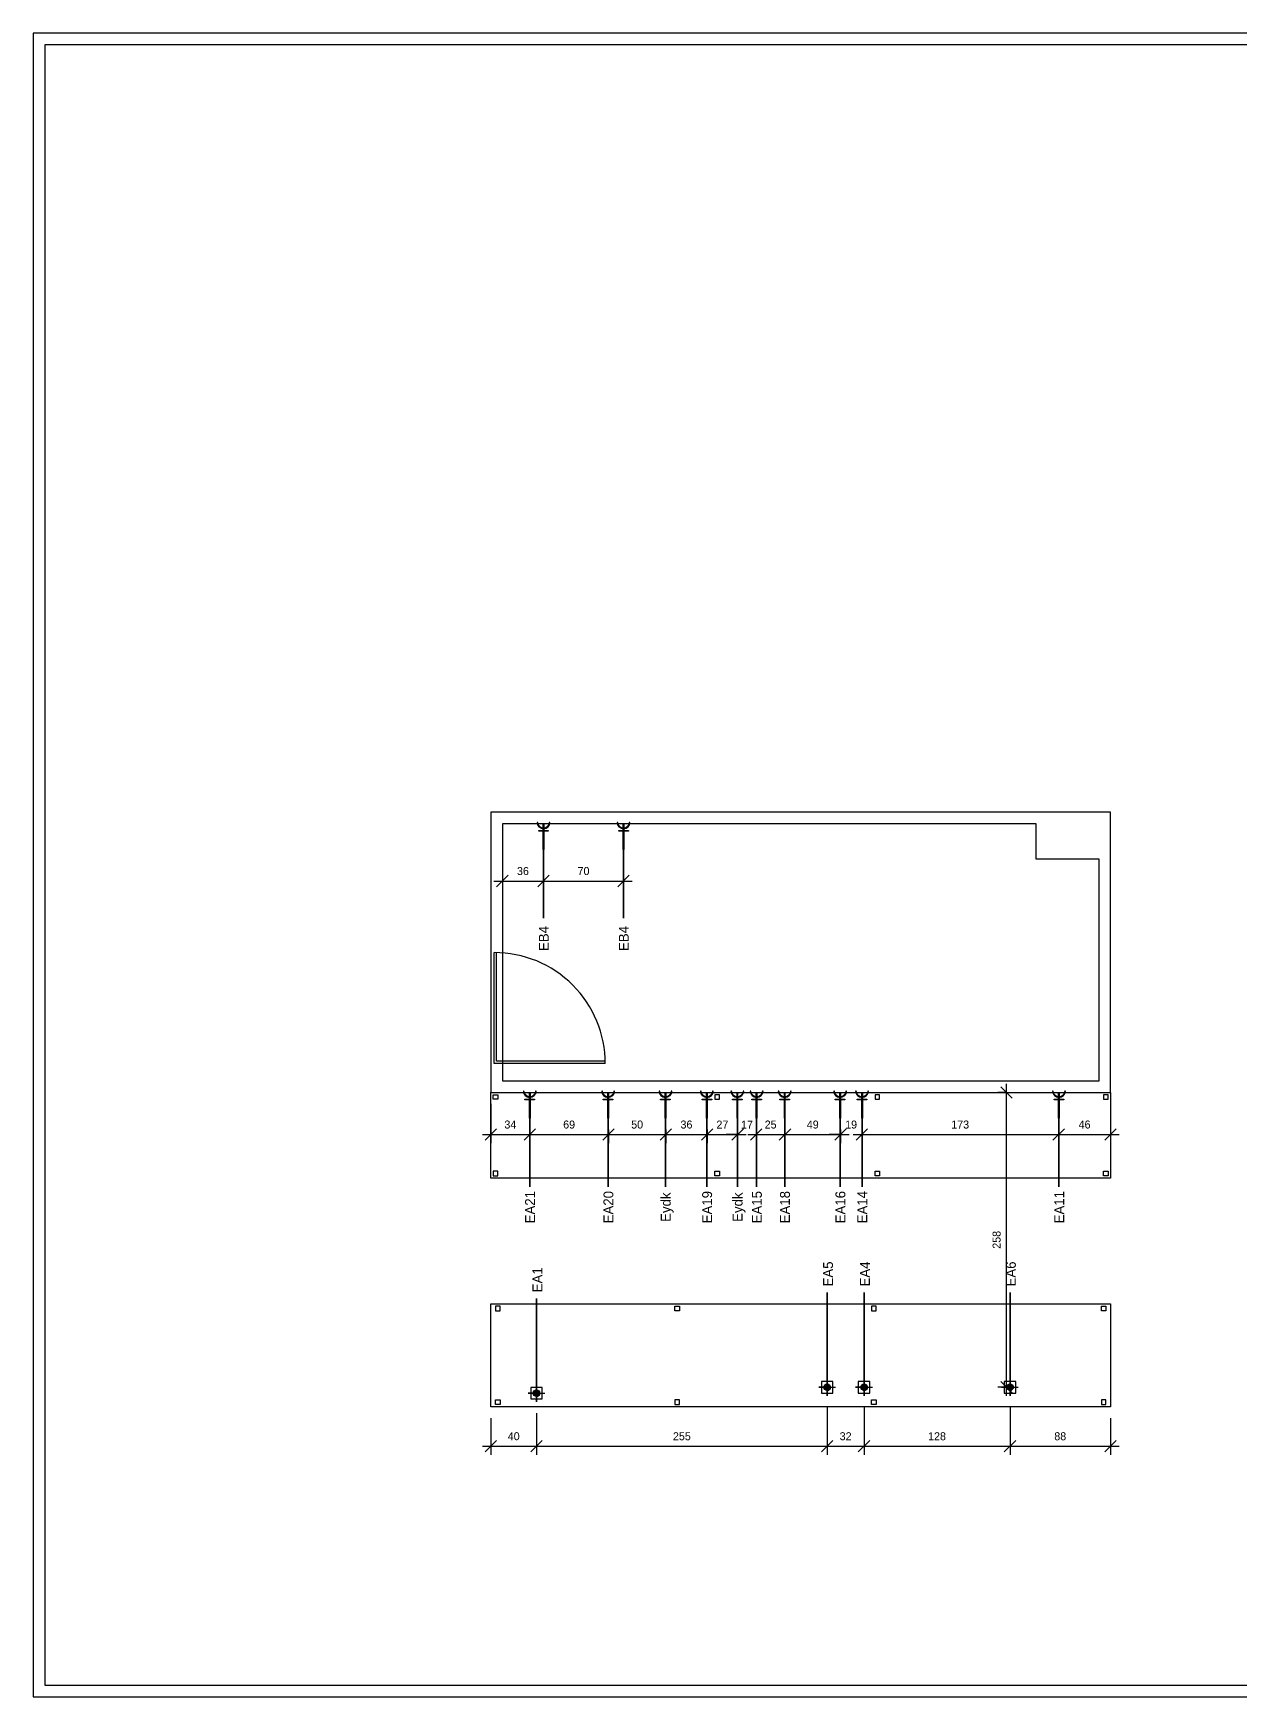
# Model space of a CAD drawing. Header units: centimetres. Extents: x 129504 to 136745, y 33909 to 36322.
# Drawn here: x 132149 to 133206, y 34737 to 36192 of the extents above; entities that cross this region are included whole.
import ezdxf
from ezdxf.enums import TextEntityAlignment as Align

# ---------------------------------------------------------------- set-up
doc = ezdxf.new("R2010")
doc.units = ezdxf.units.CM
doc.header["$LTSCALE"] = 10
doc.header["$MEASUREMENT"] = 0
doc.header["$PDMODE"] = 3
doc.header["$PDSIZE"] = 20
for name, color, linetype in [('-DWG_ANA', 7, 'Continuous'), ('ELEKTRİK', 10, 'Continuous'), ('Sktürk ANTET', 7, 'Continuous')]:
    doc.layers.add(name, color=color, linetype=linetype)
doc.layers.add('ELK', color=1, linetype='Continuous', lineweight=35)
doc.styles.add('TAKSİM', font='GOTHIC.TTF', dxfattribs={"height": 7})
doc.dimstyles.new('AR_DIM_100', dxfattribs={"dimtxt": 7, "dimasz": 10, "dimexe": 7.5, "dimexo": 10, "dimgap": 5, "dimtad": 1, "dimtoh": 1, "dimdec": 0, "dimrnd": 0.5, "dimzin": 12, "dimdsep": 46, "dimtxsty": 'TAKSİM', "dimblk": 'OBLIQUE', "dimcen": 0.09, "dimdle": 7.5, "dimclrd": 256, "dimclre": 256, "dimclrt": 7, "dimadec": 0, "dimazin": 0, "dimtfac": 1, "dimtdec": 0, "dimtix": 1, "dimtofl": 0, "dimtmove": 0, "dimatfit": 3, "dimldrblk": 'DOT', "dimfxl": 100, "dimfxlon": 1, "dimtolj": 1, "dimtzin": 0, "dimlwd": -1, "dimlwe": -1, "dimarcsym": 0})

# ---------------------------------------------------------------- blocks, each defined once
blk = doc.blocks.new('ertye')
at = {"color": 7}
for points in [[(5346.783001151885, 6525.237164862384), (5429.190002137157, 6477.659460661178), (5381.61229793601, 6395.252459675935)], [(5347.753974707013, 6526.918940392691), (5431.842751222594, 6478.3702626364), (5383.294073466287, 6394.281486120792)]]:
    blk.add_lwpolyline(points, dxfattribs=at)
blk.add_arc((5431.842751222594, 6478.3702626364), 97.09735551381138, 150.0000000003027, 240.0000000008983, dxfattribs=at)
blk = doc.blocks.new('A$C50025146')
at = {"layer": 'ELEKTRİK'}
for points in [[(6.940050297998823e-05, 5.345355450490388), (6.940050297998823e-05, 5.908019846885509), (22.50664525620232, 5.908019846885509), (22.50664525620232, 5.345355450490388)], [(16.0258407970905, 9.846670621633166), (16.5885051934838, 9.846670621633166), (16.5885051934838, 1.406704675742731), (16.0258407970905, 1.406704675742731)]]:
    blk.add_hatch(color=256, dxfattribs=at).paths.add_polyline_path(points)
h = blk.add_hatch(color=256, dxfattribs=at)
edge = h.paths.add_edge_path()
edge.add_line((23.70435837441619, 11.25333161261187), (23.70435837441619, 10.69066721622039))
edge.add_ellipse((23.70435837441619, 5.626687648689767), major_axis=(3.580774291992597, -3.580774291992606), ratio=0.9999999999999413, start_angle=134.9999999999983, end_angle=314.9999999999983)
edge.add_line((23.70435837441619, 0.5627080811555061), (23.70435837441619, 4.368476402305532e-05))
edge.add_ellipse((23.70435837441619, 5.626687648689767), major_axis=(3.978638102213783, 3.978638102213774), ratio=0.9999999999999128, start_angle=45.0000000000025, end_angle=225.0000000000025, ccw=False)
for points, elevation in [([(6.940050297998823e-05, 5.908019846885509), (22.50664525620232, 5.908019846885509), (22.50664525620232, 5.345355450490388), (6.940050297998823e-05, 5.345355450490388)], 4.794507297291503e-08), ([(16.0258407970905, 1.406704675742731), (16.0258407970905, 9.846670621633166), (16.5885051934838, 9.846670621633166), (16.5885051934838, 1.406704675742731)], 4.791194770819646e-08)]:
    blk.add_lwpolyline(points, close=True, dxfattribs=dict(at, elevation=elevation))
at = {"layer": 'ELEKTRİK', "elevation": 4.798666618537076e-08}
blk.add_lwpolyline([(23.70435837441437, 4.368476402305532e-05), (23.70435837441619, 0.5627080811555061, -0.9999999999999944), (23.70435837441619, 10.69066721622039), (23.70435837441619, 11.25333161261187, 0.9999999999999944)], format="xyb", close=True, dxfattribs=at)
blk = doc.blocks.new('A$C611F6802')
at = {"layer": '-DWG_ANA'}
h = blk.add_hatch(dxfattribs=at)
h.set_pattern_fill('ANSI31', color=1, style=0)
h.set_pattern_definition([(45, (-55670.14020227872, -22065.11067284289), (-0.08838834764831843, 0.08838834764831845), [])])
h.paths.add_polyline_path([(4.423971784401617, 7.700424825947266, 1), (10.13888412773802, 7.700424825947266, 1)])
at = {"layer": '-DWG_ANA', "color": 1}
for p, q in [((7.28142795606982, 7.700424825947266), (7.28142795606982, 15.25836134111159)), ((7.28142795606982, 15.25836134111159), (7.28142795606982, 0)), ((7.28142795606982, 7.629180670555797), (0, 7.629180670555797)), ((7.28142795606982, 7.629180670555797), (14.67722620816494, 7.629180670555797)), ((14.67722620816494, 7.629180670555797), (7.28142795606982, 7.629180670555797))]:
    blk.add_line(p, q, dxfattribs=at)
blk.add_lwpolyline([(2.28142795606982, 2.700424825947266), (12.28142795606982, 2.700424825947266), (12.28142795606982, 12.70042482594727), (2.28142795606982, 12.70042482594727)], close=True, dxfattribs=at)
blk.add_circle((7.28142795606982, 7.700424825947266), 2.857456171668203, dxfattribs=at)
blk = doc.blocks.new('_Oblique')
at = {"color": 0, "linetype": 'ByBlock', "lineweight": -2}
blk.add_line((-0.5, -0.5), (0.5, 0.5), dxfattribs=at)
blk = doc.blocks.new('*D45')
at = {"transparency": 16777216}
for p, q in [((132559.8357522213, 35490.55574118735), (132559.8357522213, 35442.95683722607)), ((132595.8357522213, 35468.04916533164), (132595.8357522213, 35442.95683722607)), ((132552.3357522213, 35450.45683722607), (132603.3357522213, 35450.45683722607))]:
    blk.add_line(p, q, dxfattribs=at)
at = {"layer": 'Defpoints', "color": 0, "transparency": 16777216}
for p in [(132559.8357522213, 35500.55574118735), (132595.8357522213, 35478.04916533164), (132595.8357522213, 35450.45683722607)]:
    blk.add_point(p, dxfattribs=at)
at = {"transparency": 16777216, "xscale": 10, "yscale": 10, "zscale": 10, "rotation": 180}
blk.add_blockref('_Oblique', (132559.8357522213, 35450.45683722607), dxfattribs=at)
at = {"transparency": 16777216, "xscale": 10, "yscale": 10, "zscale": 10}
blk.add_blockref('_Oblique', (132595.8357522213, 35450.45683722607), dxfattribs=at)
at = {"color": 7, "transparency": 16777216, "insert": (132577.8357522213, 35459.13290792627), "char_height": 7, "attachment_point": 5, "style": 'TAKSİM'}
blk.add_mtext('\\A1;36', dxfattribs=at)
blk = doc.blocks.new('_Dot')
at = {"color": 0, "linetype": 'ByBlock', "lineweight": -2}
blk.add_line((-0.5, 0), (-1, 0), dxfattribs=at)
at = {"color": 0, "linetype": 'ByBlock', "const_width": 0.5}
blk.add_lwpolyline([(-0.25, 0, 1), (0.25, 0, 1)], format="xyb", close=True, dxfattribs=at)
blk = doc.blocks.new('*D46')
at = {"transparency": 16777216}
for p, q in [((132595.8357522213, 35468.04916533164), (132595.8357522213, 35442.95683722607)), ((132665.8357522213, 35468.04916533164), (132665.8357522213, 35442.95683722607)), ((132588.3357522213, 35450.45683722607), (132673.3357522213, 35450.45683722607))]:
    blk.add_line(p, q, dxfattribs=at)
at = {"layer": 'Defpoints', "color": 0, "transparency": 16777216}
for p in [(132595.8357522213, 35478.04916533164), (132665.8357522213, 35478.04916533164), (132665.8357522213, 35450.45683722607)]:
    blk.add_point(p, dxfattribs=at)
at = {"transparency": 16777216, "xscale": 10, "yscale": 10, "zscale": 10, "rotation": 180}
blk.add_blockref('_Oblique', (132595.8357522213, 35450.45683722607), dxfattribs=at)
at = {"transparency": 16777216, "xscale": 10, "yscale": 10, "zscale": 10}
blk.add_blockref('_Oblique', (132665.8357522213, 35450.45683722607), dxfattribs=at)
at = {"color": 7, "transparency": 16777216, "insert": (132630.8357522213, 35459.13290792627), "char_height": 7, "attachment_point": 5, "style": 'TAKSİM'}
blk.add_mtext('\\A1;70', dxfattribs=at)
blk = doc.blocks.new('*D47')
at = {"transparency": 16777216}
for p, q in [((132549.8357522213, 35255.55574118735), (132549.8357522213, 35221.22784623252)), ((132542.3357522213, 35228.72784623252), (132591.3274126592, 35228.72784623252)), ((132583.8274126592, 35233.04916533164), (132583.8274126592, 35221.22784623252))]:
    blk.add_line(p, q, dxfattribs=at)
at = {"layer": 'Defpoints', "color": 0, "transparency": 16777216}
for p in [(132549.8357522213, 35265.55574118735), (132583.8274126592, 35243.04916533164), (132583.8274126592, 35228.72784623252)]:
    blk.add_point(p, dxfattribs=at)
at = {"transparency": 16777216, "xscale": 10, "yscale": 10, "zscale": 10, "rotation": 180}
blk.add_blockref('_Oblique', (132549.8357522213, 35228.72784623252), dxfattribs=at)
at = {"transparency": 16777216, "xscale": 10, "yscale": 10, "zscale": 10}
blk.add_blockref('_Oblique', (132583.8274126592, 35228.72784623252), dxfattribs=at)
at = {"color": 7, "transparency": 16777216, "insert": (132566.8315824403, 35237.40391693272), "char_height": 7, "attachment_point": 5, "style": 'TAKSİM'}
blk.add_mtext('\\A1;34', dxfattribs=at)
blk = doc.blocks.new('*D48')
at = {"transparency": 16777216}
for p, q in [((132576.3274126592, 35228.72784623252), (132660.1650478361, 35228.72784623252)), ((132583.8274126592, 35233.04916533164), (132583.8274126592, 35221.22784623252)), ((132652.6650478361, 35233.04916533164), (132652.6650478361, 35221.22784623252))]:
    blk.add_line(p, q, dxfattribs=at)
at = {"layer": 'Defpoints', "color": 0, "transparency": 16777216}
for p in [(132583.8274126592, 35243.04916533164), (132652.6650478361, 35243.04916533164), (132652.6650478361, 35228.72784623252)]:
    blk.add_point(p, dxfattribs=at)
at = {"transparency": 16777216, "xscale": 10, "yscale": 10, "zscale": 10, "rotation": 180}
blk.add_blockref('_Oblique', (132583.8274126592, 35228.72784623252), dxfattribs=at)
at = {"transparency": 16777216, "xscale": 10, "yscale": 10, "zscale": 10}
blk.add_blockref('_Oblique', (132652.6650478361, 35228.72784623252), dxfattribs=at)
at = {"color": 7, "transparency": 16777216, "insert": (132618.2462302477, 35237.40391693272), "char_height": 7, "attachment_point": 5, "style": 'TAKSİM'}
blk.add_mtext('\\A1;69', dxfattribs=at)
blk = doc.blocks.new('*D49')
at = {"transparency": 16777216}
for p, q in [((132645.1650478361, 35228.72784623252), (132710.3041445649, 35228.72784623252)), ((132652.6650478361, 35233.04916533164), (132652.6650478361, 35221.22784623252)), ((132702.8041445649, 35233.04916533165), (132702.8041445649, 35221.22784623252))]:
    blk.add_line(p, q, dxfattribs=at)
at = {"layer": 'Defpoints', "color": 0, "transparency": 16777216}
for p in [(132652.6650478361, 35243.04916533164), (132702.8041445649, 35243.04916533165), (132702.8041445649, 35228.72784623252)]:
    blk.add_point(p, dxfattribs=at)
at = {"transparency": 16777216, "xscale": 10, "yscale": 10, "zscale": 10, "rotation": 180}
blk.add_blockref('_Oblique', (132652.6650478361, 35228.72784623252), dxfattribs=at)
at = {"transparency": 16777216, "xscale": 10, "yscale": 10, "zscale": 10}
blk.add_blockref('_Oblique', (132702.8041445649, 35228.72784623252), dxfattribs=at)
at = {"color": 7, "transparency": 16777216, "insert": (132677.7345962005, 35237.40391693272), "char_height": 7, "attachment_point": 5, "style": 'TAKSİM'}
blk.add_mtext('\\A1;50', dxfattribs=at)
blk = doc.blocks.new('*D50')
at = {"transparency": 16777216}
for p, q in [((132695.3041445649, 35228.72784623252), (132746.5039143451, 35228.72784623252)), ((132702.8041445649, 35233.04916533165), (132702.8041445649, 35221.22784623252)), ((132739.0039143451, 35233.04916533165), (132739.0039143451, 35221.22784623252))]:
    blk.add_line(p, q, dxfattribs=at)
at = {"layer": 'Defpoints', "color": 0, "transparency": 16777216}
for p in [(132702.8041445649, 35243.04916533165), (132739.0039143451, 35243.04916533165), (132739.0039143451, 35228.72784623252)]:
    blk.add_point(p, dxfattribs=at)
at = {"transparency": 16777216, "xscale": 10, "yscale": 10, "zscale": 10, "rotation": 180}
blk.add_blockref('_Oblique', (132702.8041445649, 35228.72784623252), dxfattribs=at)
at = {"transparency": 16777216, "xscale": 10, "yscale": 10, "zscale": 10}
blk.add_blockref('_Oblique', (132739.0039143451, 35228.72784623252), dxfattribs=at)
at = {"color": 7, "transparency": 16777216, "insert": (132720.904029455, 35237.40391693272), "char_height": 7, "attachment_point": 5, "style": 'TAKSİM'}
blk.add_mtext('\\A1;36', dxfattribs=at)
blk = doc.blocks.new('*D51')
at = {"transparency": 16777216}
for p, q in [((132731.5039143451, 35228.72784623252), (132773.1777117988, 35228.72784623252)), ((132739.0039143451, 35233.04916533165), (132739.0039143451, 35221.22784623252)), ((132765.6777117988, 35233.04916533165), (132765.6777117988, 35221.22784623252))]:
    blk.add_line(p, q, dxfattribs=at)
at = {"layer": 'Defpoints', "color": 0, "transparency": 16777216}
for p in [(132739.0039143451, 35243.04916533165), (132765.6777117988, 35243.04916533165), (132765.6777117988, 35228.72784623252)]:
    blk.add_point(p, dxfattribs=at)
at = {"transparency": 16777216, "xscale": 10, "yscale": 10, "zscale": 10, "rotation": 180}
blk.add_blockref('_Oblique', (132739.0039143451, 35228.72784623252), dxfattribs=at)
at = {"transparency": 16777216, "xscale": 10, "yscale": 10, "zscale": 10}
blk.add_blockref('_Oblique', (132765.6777117988, 35228.72784623252), dxfattribs=at)
at = {"color": 7, "transparency": 16777216, "insert": (132752.3408130719, 35237.40391693272), "char_height": 7, "attachment_point": 5, "style": 'TAKSİM'}
blk.add_mtext('\\A1;27', dxfattribs=at)
blk = doc.blocks.new('*D52')
at = {"transparency": 16777216}
for p, q in [((132765.6777117988, 35228.72784623252), (132755.6777117988, 35228.72784623252)), ((132765.6777117988, 35233.04916533165), (132765.6777117988, 35221.22784623252)), ((132781.961634498, 35233.04916533165), (132781.961634498, 35221.22784623252)), ((132781.961634498, 35228.72784623252), (132791.961634498, 35228.72784623252))]:
    blk.add_line(p, q, dxfattribs=at)
at = {"layer": 'Defpoints', "color": 0, "transparency": 16777216}
for p in [(132765.6777117988, 35243.04916533165), (132781.961634498, 35243.04916533165), (132781.961634498, 35228.72784623252)]:
    blk.add_point(p, dxfattribs=at)
at = {"transparency": 16777216, "xscale": 10, "yscale": 10, "zscale": 10}
blk.add_blockref('_Oblique', (132765.6777117988, 35228.72784623252), dxfattribs=at)
at = {"transparency": 16777216, "xscale": 10, "yscale": 10, "zscale": 10, "rotation": 180}
blk.add_blockref('_Oblique', (132781.961634498, 35228.72784623252), dxfattribs=at)
at = {"color": 7, "transparency": 16777216, "insert": (132773.8196731484, 35237.31588158262), "char_height": 7, "attachment_point": 5, "style": 'TAKSİM'}
blk.add_mtext('\\A1;17', dxfattribs=at)
blk = doc.blocks.new('*D53')
at = {"transparency": 16777216}
for p, q in [((132774.461634498, 35228.72784623252), (132814.5922610008, 35228.72784623252)), ((132781.961634498, 35233.04916533165), (132781.961634498, 35221.22784623252)), ((132807.0922610008, 35233.04916533165), (132807.0922610008, 35221.22784623252))]:
    blk.add_line(p, q, dxfattribs=at)
at = {"layer": 'Defpoints', "color": 0, "transparency": 16777216}
for p in [(132781.961634498, 35243.04916533165), (132807.0922610008, 35243.04916533165), (132807.0922610008, 35228.72784623252)]:
    blk.add_point(p, dxfattribs=at)
at = {"transparency": 16777216, "xscale": 10, "yscale": 10, "zscale": 10, "rotation": 180}
blk.add_blockref('_Oblique', (132781.961634498, 35228.72784623252), dxfattribs=at)
at = {"transparency": 16777216, "xscale": 10, "yscale": 10, "zscale": 10}
blk.add_blockref('_Oblique', (132807.0922610008, 35228.72784623252), dxfattribs=at)
at = {"color": 7, "transparency": 16777216, "insert": (132794.5269477494, 35237.40391693272), "char_height": 7, "attachment_point": 5, "style": 'TAKSİM'}
blk.add_mtext('\\A1;25', dxfattribs=at)
blk = doc.blocks.new('*D54')
at = {"transparency": 16777216}
for p, q in [((132799.5922610008, 35228.72784623252), (132863.12515562, 35228.72784623252)), ((132807.0922610008, 35233.04916533165), (132807.0922610008, 35221.22784623252)), ((132855.62515562, 35233.04916533164), (132855.62515562, 35221.22784623252))]:
    blk.add_line(p, q, dxfattribs=at)
at = {"layer": 'Defpoints', "color": 0, "transparency": 16777216}
for p in [(132807.0922610008, 35243.04916533165), (132855.62515562, 35243.04916533164), (132855.62515562, 35228.72784623252)]:
    blk.add_point(p, dxfattribs=at)
at = {"transparency": 16777216, "xscale": 10, "yscale": 10, "zscale": 10, "rotation": 180}
blk.add_blockref('_Oblique', (132807.0922610008, 35228.72784623252), dxfattribs=at)
at = {"transparency": 16777216, "xscale": 10, "yscale": 10, "zscale": 10}
blk.add_blockref('_Oblique', (132855.62515562, 35228.72784623252), dxfattribs=at)
at = {"color": 7, "transparency": 16777216, "insert": (132831.3587083104, 35237.40391693272), "char_height": 7, "attachment_point": 5, "style": 'TAKSİM'}
blk.add_mtext('\\A1;49', dxfattribs=at)
blk = doc.blocks.new('*D55')
at = {"transparency": 16777216}
for p, q in [((132855.62515562, 35228.72784623252), (132845.62515562, 35228.72784623252)), ((132855.62515562, 35233.04916533164), (132855.62515562, 35221.22784623252)), ((132874.2057210792, 35233.04916533165), (132874.2057210792, 35221.22784623252)), ((132874.2057210792, 35228.72784623252), (132884.2057210792, 35228.72784623252))]:
    blk.add_line(p, q, dxfattribs=at)
at = {"layer": 'Defpoints', "color": 0, "transparency": 16777216}
for p in [(132855.62515562, 35243.04916533164), (132874.2057210792, 35243.04916533165), (132874.2057210792, 35228.72784623252)]:
    blk.add_point(p, dxfattribs=at)
at = {"transparency": 16777216, "xscale": 10, "yscale": 10, "zscale": 10}
blk.add_blockref('_Oblique', (132855.62515562, 35228.72784623252), dxfattribs=at)
at = {"transparency": 16777216, "xscale": 10, "yscale": 10, "zscale": 10, "rotation": 180}
blk.add_blockref('_Oblique', (132874.2057210792, 35228.72784623252), dxfattribs=at)
at = {"color": 7, "transparency": 16777216, "insert": (132864.9154383496, 35237.40391693272), "char_height": 7, "attachment_point": 5, "style": 'TAKSİM'}
blk.add_mtext('\\A1;19', dxfattribs=at)
blk = doc.blocks.new('*D56')
at = {"transparency": 16777216}
for p, q in [((132866.7057210792, 35228.72784623252), (133053.9913285064, 35228.72784623252)), ((132874.2057210792, 35233.04916533165), (132874.2057210792, 35221.22784623252)), ((133046.4913285064, 35233.04916533165), (133046.4913285064, 35221.22784623252))]:
    blk.add_line(p, q, dxfattribs=at)
at = {"layer": 'Defpoints', "color": 0, "transparency": 16777216}
for p in [(132874.2057210792, 35243.04916533165), (133046.4913285064, 35243.04916533165), (133046.4913285064, 35228.72784623252)]:
    blk.add_point(p, dxfattribs=at)
at = {"transparency": 16777216, "xscale": 10, "yscale": 10, "zscale": 10, "rotation": 180}
blk.add_blockref('_Oblique', (132874.2057210792, 35228.72784623252), dxfattribs=at)
at = {"transparency": 16777216, "xscale": 10, "yscale": 10, "zscale": 10}
blk.add_blockref('_Oblique', (133046.4913285064, 35228.72784623252), dxfattribs=at)
at = {"color": 7, "transparency": 16777216, "insert": (132960.3485247928, 35237.40391693272), "char_height": 7, "attachment_point": 5, "style": 'TAKSİM'}
blk.add_mtext('\\A1;173', dxfattribs=at)
blk = doc.blocks.new('*D57')
at = {"transparency": 16777216}
for p, q in [((133091.8357522213, 35255.55574118735), (133091.8357522213, 35221.22784623252)), ((133038.9913285064, 35228.72784623252), (133099.3357522213, 35228.72784623252)), ((133046.4913285064, 35233.04916533165), (133046.4913285064, 35221.22784623252))]:
    blk.add_line(p, q, dxfattribs=at)
at = {"layer": 'Defpoints', "color": 0, "transparency": 16777216}
for p in [(133091.8357522213, 35265.55574118735), (133046.4913285064, 35243.04916533165), (133091.8357522213, 35228.72784623252)]:
    blk.add_point(p, dxfattribs=at)
at = {"transparency": 16777216, "xscale": 10, "yscale": 10, "zscale": 10, "rotation": 180}
blk.add_blockref('_Oblique', (133046.4913285064, 35228.72784623252), dxfattribs=at)
at = {"transparency": 16777216, "xscale": 10, "yscale": 10, "zscale": 10}
blk.add_blockref('_Oblique', (133091.8357522213, 35228.72784623252), dxfattribs=at)
at = {"color": 7, "transparency": 16777216, "insert": (133069.1635403638, 35237.40391693272), "char_height": 7, "attachment_point": 5, "style": 'TAKSİM'}
blk.add_mtext('\\A1;46', dxfattribs=at)
blk = doc.blocks.new('*D58')
at = {"transparency": 16777216}
for p, q in [((132549.8357522213, 34980.55574118735), (132549.8357522213, 34948.58483294751)), ((132589.7433362157, 34984.9806868191), (132589.7433362157, 34948.58483294751)), ((132542.3357522213, 34956.08483294751), (132597.2433362157, 34956.08483294751))]:
    blk.add_line(p, q, dxfattribs=at)
at = {"layer": 'Defpoints', "color": 0, "transparency": 16777216}
for p in [(132589.7433362157, 34994.9806868191), (132549.8357522213, 34990.55574118735), (132589.7433362157, 34956.08483294751)]:
    blk.add_point(p, dxfattribs=at)
at = {"transparency": 16777216, "xscale": 10, "yscale": 10, "zscale": 10, "rotation": 180}
blk.add_blockref('_Oblique', (132549.8357522213, 34956.08483294751), dxfattribs=at)
at = {"transparency": 16777216, "xscale": 10, "yscale": 10, "zscale": 10}
blk.add_blockref('_Oblique', (132589.7433362157, 34956.08483294751), dxfattribs=at)
at = {"color": 7, "transparency": 16777216, "insert": (132569.7895442185, 34964.76090364772), "char_height": 7, "attachment_point": 5, "style": 'TAKSİM'}
blk.add_mtext('\\A1;40', dxfattribs=at)
blk = doc.blocks.new('*D59')
at = {"transparency": 16777216}
for p, q in [((132589.7433362157, 34984.9806868191), (132589.7433362157, 34948.58483294751)), ((132844.0062802043, 34990.0519309745), (132844.0062802043, 34948.58483294751)), ((132582.2433362157, 34956.08483294751), (132851.5062802043, 34956.08483294751))]:
    blk.add_line(p, q, dxfattribs=at)
at = {"layer": 'Defpoints', "color": 0, "transparency": 16777216}
for p in [(132589.7433362157, 34994.9806868191), (132844.0062802043, 35000.0519309745), (132844.0062802043, 34956.08483294751)]:
    blk.add_point(p, dxfattribs=at)
at = {"transparency": 16777216, "xscale": 10, "yscale": 10, "zscale": 10, "rotation": 180}
blk.add_blockref('_Oblique', (132589.7433362157, 34956.08483294751), dxfattribs=at)
at = {"transparency": 16777216, "xscale": 10, "yscale": 10, "zscale": 10}
blk.add_blockref('_Oblique', (132844.0062802043, 34956.08483294751), dxfattribs=at)
at = {"color": 7, "transparency": 16777216, "insert": (132716.87480821, 34964.76090364772), "char_height": 7, "attachment_point": 5, "style": 'TAKSİM'}
blk.add_mtext('\\A1;255', dxfattribs=at)
blk = doc.blocks.new('*D60')
at = {"transparency": 16777216}
for p, q in [((132844.0062802043, 34990.0519309745), (132844.0062802043, 34948.58483294751)), ((132876.240655498, 34990.0519309745), (132876.240655498, 34948.58483294751)), ((132836.5062802043, 34956.08483294751), (132883.740655498, 34956.08483294751))]:
    blk.add_line(p, q, dxfattribs=at)
at = {"layer": 'Defpoints', "color": 0, "transparency": 16777216}
for p in [(132844.0062802043, 35000.0519309745), (132876.240655498, 35000.0519309745), (132876.240655498, 34956.08483294751)]:
    blk.add_point(p, dxfattribs=at)
at = {"transparency": 16777216, "xscale": 10, "yscale": 10, "zscale": 10, "rotation": 180}
blk.add_blockref('_Oblique', (132844.0062802043, 34956.08483294751), dxfattribs=at)
at = {"transparency": 16777216, "xscale": 10, "yscale": 10, "zscale": 10}
blk.add_blockref('_Oblique', (132876.240655498, 34956.08483294751), dxfattribs=at)
at = {"color": 7, "transparency": 16777216, "insert": (132860.1234678511, 34964.76090364772), "char_height": 7, "attachment_point": 5, "style": 'TAKSİM'}
blk.add_mtext('\\A1;32', dxfattribs=at)
blk = doc.blocks.new('*D61')
at = {"transparency": 16777216}
for p, q in [((132876.240655498, 34990.0519309745), (132876.240655498, 34948.58483294751)), ((133003.9212636056, 34990.0519309745), (133003.9212636056, 34948.58483294751)), ((132868.740655498, 34956.08483294751), (133011.4212636056, 34956.08483294751))]:
    blk.add_line(p, q, dxfattribs=at)
at = {"layer": 'Defpoints', "color": 0, "transparency": 16777216}
for p in [(132876.240655498, 35000.0519309745), (133003.9212636056, 35000.0519309745), (133003.9212636056, 34956.08483294751)]:
    blk.add_point(p, dxfattribs=at)
at = {"transparency": 16777216, "xscale": 10, "yscale": 10, "zscale": 10, "rotation": 180}
blk.add_blockref('_Oblique', (132876.240655498, 34956.08483294751), dxfattribs=at)
at = {"transparency": 16777216, "xscale": 10, "yscale": 10, "zscale": 10}
blk.add_blockref('_Oblique', (133003.9212636056, 34956.08483294751), dxfattribs=at)
at = {"color": 7, "transparency": 16777216, "insert": (132940.0809595518, 34964.76090364772), "char_height": 7, "attachment_point": 5, "style": 'TAKSİM'}
blk.add_mtext('\\A1;128', dxfattribs=at)
blk = doc.blocks.new('*D62')
at = {"transparency": 16777216}
for p, q in [((133003.9212636056, 34990.0519309745), (133003.9212636056, 34948.58483294751)), ((133091.8357522213, 34980.55574118735), (133091.8357522213, 34948.58483294751)), ((132996.4212636056, 34956.08483294751), (133099.3357522213, 34956.08483294751))]:
    blk.add_line(p, q, dxfattribs=at)
at = {"layer": 'Defpoints', "color": 0, "transparency": 16777216}
for p in [(133003.9212636056, 35000.0519309745), (133091.8357522213, 34990.55574118735), (133091.8357522213, 34956.08483294751)]:
    blk.add_point(p, dxfattribs=at)
at = {"transparency": 16777216, "xscale": 10, "yscale": 10, "zscale": 10, "rotation": 180}
blk.add_blockref('_Oblique', (133003.9212636056, 34956.08483294751), dxfattribs=at)
at = {"transparency": 16777216, "xscale": 10, "yscale": 10, "zscale": 10}
blk.add_blockref('_Oblique', (133091.8357522213, 34956.08483294751), dxfattribs=at)
at = {"color": 7, "transparency": 16777216, "insert": (133047.8785079135, 34964.76090364772), "char_height": 7, "attachment_point": 5, "style": 'TAKSİM'}
blk.add_mtext('\\A1;88', dxfattribs=at)
blk = doc.blocks.new('*D63')
at = {"transparency": 16777216}
for p, q in [((133000.905292475, 35000.18111164507), (133000.905292475, 35273.05574118736)), ((133001.2026915617, 35265.55574118736), (132993.405292475, 35265.55574118736)), ((133001.2026915617, 35007.68111164507), (132993.405292475, 35007.68111164507))]:
    blk.add_line(p, q, dxfattribs=at)
at = {"layer": 'Defpoints', "color": 0, "transparency": 16777216}
for p in [(133000.905292475, 35265.55574118736), (133011.2026915617, 35265.55574118736), (133011.2026915617, 35007.68111164507)]:
    blk.add_point(p, dxfattribs=at)
at = {"transparency": 16777216, "xscale": 10, "yscale": 10, "zscale": 10}
for p, rotation in [((133000.905292475, 35265.55574118736), 90), ((133000.905292475, 35007.68111164507), 270)]:
    blk.add_blockref('_Oblique', p, dxfattribs=dict(at, rotation=rotation))
at = {"color": 7, "transparency": 16777216, "insert": (132992.2292217748, 35136.61842641617), "char_height": 7, "attachment_point": 5, "rotation": 90, "style": 'TAKSİM'}
blk.add_mtext('\\A1;258', dxfattribs=at)

msp = doc.modelspace()

# ---------------------------------------------------------------- linework, layer by layer
for points in [[(132549.8357522213, 35265.55574118735), (133091.8357522213, 35265.55574118735), (133091.8357522213, 35510.55574118735), (132549.8357522213, 35510.55574118735)], [(132551.8357522213, 35263.55574118735), (132555.8357522213, 35263.55574118735), (132555.8357522213, 35259.55574118735), (132551.8357522213, 35259.55574118735)], [(132749.8357522213, 35263.55574118735), (132745.8357522213, 35263.55574118735), (132745.8357522213, 35259.55574118735), (132749.8357522213, 35259.55574118735)], [(132889.8357522213, 35263.55574118735), (132885.8357522213, 35263.55574118735), (132885.8357522213, 35259.55574118735), (132889.8357522213, 35259.55574118735)], [(133089.8357522213, 35263.55574118735), (133085.8357522213, 35263.55574118735), (133085.8357522213, 35259.55574118735), (133089.8357522213, 35259.55574118735)], [(132551.8357522213, 35192.55574118735), (132555.8357522213, 35192.55574118735), (132555.8357522213, 35196.55574118735), (132551.8357522213, 35196.55574118735)], [(132749.8357522213, 35192.55574118735), (132745.8357522213, 35192.55574118735), (132745.8357522213, 35196.55574118735), (132749.8357522213, 35196.55574118735)], [(132889.8357522213, 35192.55574118735), (132885.8357522213, 35192.55574118735), (132885.8357522213, 35196.55574118735), (132889.8357522213, 35196.55574118735)], [(133089.8357522213, 35192.55574118735), (133085.8357522213, 35192.55574118735), (133085.8357522213, 35196.55574118735), (133089.8357522213, 35196.55574118735)], [(132557.8357522213, 35078.55574118735), (132553.8357522213, 35078.55574118735), (132553.8357522213, 35074.55574118735), (132557.8357522213, 35074.55574118735)], [(132710.8357522213, 35078.55574118735), (132714.8357522213, 35078.55574118735), (132714.8357522213, 35074.55574118735), (132710.8357522213, 35074.55574118735)], [(132886.8357522213, 35078.55574118735), (132882.8357522213, 35078.55574118735), (132882.8357522213, 35074.55574118735), (132886.8357522213, 35074.55574118735)], [(133083.8357522213, 35078.55574118735), (133087.8357522213, 35078.55574118735), (133087.8357522213, 35074.55574118735), (133083.8357522213, 35074.55574118735)], [(132557.8357522213, 34992.55574118735), (132553.8357522213, 34992.55574118735), (132553.8357522213, 34996.55574118735), (132557.8357522213, 34996.55574118735)], [(132710.8357522213, 34992.55574118735), (132714.8357522213, 34992.55574118735), (132714.8357522213, 34996.55574118735), (132710.8357522213, 34996.55574118735)], [(132886.8357522213, 34992.55574118735), (132882.8357522213, 34992.55574118735), (132882.8357522213, 34996.55574118735), (132886.8357522213, 34996.55574118735)], [(133083.8357522213, 34992.55574118735), (133087.8357522213, 34992.55574118735), (133087.8357522213, 34996.55574118735), (133083.8357522213, 34996.55574118735)]]:
    msp.add_lwpolyline(points, close=True)
msp.add_lwpolyline([(133026.8357522213, 35469.55574118735), (133026.8357522213, 35500.55574118735), (132559.8357522213, 35500.55574118735), (132559.8357522213, 35275.55574118735), (133081.8357522213, 35275.55574118735), (133081.8357522213, 35469.55574118735), (133026.8357522213, 35469.55574118735)])
at = {"color": 1}
for points in [[(132549.8357522213, 35265.55574118735), (133091.8357522213, 35265.55574118735), (133091.8357522213, 35190.55574118735), (132549.8357522213, 35190.55574118735)], [(132549.8357522213, 35080.55574118735), (133091.8357522213, 35080.55574118735), (133091.8357522213, 34990.55574118735), (132549.8357522213, 34990.55574118735)]]:
    msp.add_lwpolyline(points, close=True, dxfattribs=at)
at = {"layer": 'ELK', "color": 1}
for p, q in [((132595.8357522212, 35418.00297899079), (132595.8357522213, 35478.04916533164)), ((132665.8357522212, 35418.00297899079), (132665.8357522213, 35478.04916533164)), ((132583.8274126592, 35183.00297899079), (132583.8274126592, 35243.04916533164)), ((132652.3837156378, 35183.00297899079), (132652.3837156379, 35243.04916533164)), ((132702.5228123666, 35183.00297899079), (132702.5228123667, 35243.04916533164)), ((132738.7225821468, 35183.00297899079), (132738.7225821468, 35243.04916533164)), ((132765.3963796006, 35183.00297899079), (132765.3963796006, 35243.04916533164)), ((132782.2429666962, 35183.00297899079), (132782.2429666962, 35243.04916533164)), ((132806.8109288026, 35183.00297899079), (132806.8109288026, 35243.04916533164)), ((132855.3438234218, 35183.00297899079), (132855.3438234218, 35243.04916533164)), ((132874.4870532774, 35183.00297899079), (132874.4870532774, 35243.04916533164)), ((133046.7726607046, 35183.00297899079), (133046.7726607046, 35243.04916533164)), ((132589.7433362157, 35085.34300930924), (132589.7433362157, 35002.53862333427)), ((132844.0062802043, 35090.41425346464), (132844.0062802043, 35007.60986748966)), ((132876.240655498, 35090.41425346464), (132876.240655498, 35007.60986748966)), ((133003.9212636056, 35090.41425346464), (133003.9212636056, 35007.60986748966))]:
    msp.add_line(p, q, dxfattribs=at)
at = {"layer": 'Sktürk ANTET'}
for points in [[(132149.480729897, 34736.96140922013), (134159.4807298969, 34736.96140922013), (134159.4807298969, 36191.96140922014), (132149.480729897, 36191.96140922014)], [(132159.480729897, 34746.96140922013), (134149.4807298969, 34746.96140922013), (134149.4807298969, 36181.96140922014), (132159.480729897, 36181.96140922014)]]:
    msp.add_lwpolyline(points, close=True, dxfattribs=at)

# ---------------------------------------------------------------- block references
at = {"layer": '-DWG_ANA', "color": 0, "rotation": 180}
for p in [(132597.0247641718, 35010.23904816021), (132851.2877081604, 35015.31029231561), (132883.5220834541, 35015.31029231561), (133011.2026915617, 35015.31029231561)]:
    msp.add_blockref('A$C611F6802', p, dxfattribs=at)
at = {"rotation": 210.0001289726323}
msp.add_blockref('ertye', (134017.6466131082, 43617.15182479708), dxfattribs=at)
at = {"layer": 'ELEKTRİK', "rotation": 89.99999999999999}
for p in [(132601.46243987, 35478.04909593114, -4.794507297291503e-08), (132671.46243987, 35478.04909593114, -4.794507297291503e-08), (132589.454100308, 35243.04909593114, -4.794507297291503e-08), (132658.0104032866, 35243.04909593114, -4.794507297291503e-08), (132708.1495000154, 35243.04909593114, -4.794507297291503e-08), (132744.3492697956, 35243.04909593114, -4.794507297291503e-08), (132771.0230672493, 35243.04909593114, -4.794507297291503e-08), (132787.8696543449, 35243.04909593114, -4.794507297291503e-08), (132812.4376164513, 35243.04909593114, -4.794507297291503e-08), (132860.9705110705, 35243.04909593114, -4.794507297291503e-08), (132880.1137409261, 35243.04909593114, -4.794507297291503e-08), (133052.3993483533, 35243.04909593114, -4.794507297291503e-08)]:
    msp.add_blockref('A$C50025146', p, dxfattribs=at)

# ---------------------------------------------------------------- texts
at = {"layer": 'ELK', "color": 1, "style": 'TAKSİM'}
for s, p in [('EB4', (132600.3885626541, 35400.18213399428)), ('EB4', (132670.3885626541, 35400.18213399428)), ('EA21', (132588.3802230921, 35165.18213399428)), ('EA20', (132656.9365260708, 35165.18213399428)), ('Eydk', (132707.0756227995, 35165.18213399428)), ('EA19', (132743.2753925797, 35165.18213399428)), ('Eydk', (132769.9491900335, 35165.18213399428)), ('EA15', (132786.7957771291, 35165.18213399428)), ('EA18', (132811.3637392355, 35165.18213399428)), ('EA16', (132859.8966338547, 35165.18213399428)), ('EA14', (132879.0398637103, 35165.18213399428)), ('EA11', (133051.3254711375, 35165.18213399428))]:
    msp.add_text(s, height=8.64, rotation=90, dxfattribs=at).set_placement(p, align=Align.CENTER)
for s, p in [('EA1', (132594.827125458, 35090.74822115334)), ('EA5', (132849.0900694465, 35095.81946530874)), ('EA4', (132881.3244447403, 35095.81946530874)), ('EA6', (133009.0050528479, 35095.81946530874))]:
    msp.add_text(s, height=8.64, rotation=90, dxfattribs=at).set_placement(p)

# ---------------------------------------------------------------- dimensions: what is measured, and where the dimension line sits
for base, p1, p2, picture, middle in [((132595.8357522213, 35450.45683722607), (132559.8357522213, 35500.55574118735), (132595.8357522213, 35478.04916533164), '*D45', (132577.8357522213, 35459.13290792627)), ((132665.8357522213, 35450.45683722607), (132595.8357522213, 35478.04916533164), (132665.8357522213, 35478.04916533164), '*D46', (132630.8357522213, 35459.13290792627)), ((132583.8274126592, 35228.72784623252), (132549.8357522213, 35265.55574118735), (132583.8274126592, 35243.04916533164), '*D47', (132566.8315824403, 35237.40391693272)), ((132589.7433362157, 34956.08483294751), (132549.8357522213, 34990.55574118735), (132589.7433362157, 34994.9806868191), '*D58', (132569.7895442185, 34964.76090364772))]:
    dim = msp.add_linear_dim(base=base, p1=p1, p2=p2, dimstyle='AR_DIM_100')
    dim.commit()
    dim.dimension.update_dxf_attribs({"geometry": picture, "text_midpoint": middle})
dim = msp.add_linear_dim(base=(133000.905292475, 35265.55574118736), p1=(133011.2026915617, 35007.68111164506), p2=(133011.2026915617, 35265.55574118735), angle=90, dimstyle='AR_DIM_100')
dim.commit()
dim.dimension.update_dxf_attribs({"geometry": '*D63', "text_midpoint": (132992.2292217748, 35136.61842641617)})
for base, p1, p2, picture, middle in [((133091.8357522213, 35228.72784623252), (133046.4913285064, 35243.04916533165), (133091.8357522213, 35265.55574118735), '*D57', (133069.1635403638, 35237.40391693272)), ((132652.6650478361, 35228.72784623252), (132583.8274126592, 35243.04916533164), (132652.6650478361, 35243.04916533164), '*D48', (132618.2462302477, 35237.40391693272)), ((132702.8041445649, 35228.72784623252), (132652.6650478361, 35243.04916533164), (132702.8041445649, 35243.04916533165), '*D49', (132677.7345962005, 35237.40391693272)), ((132739.0039143451, 35228.72784623252), (132702.8041445649, 35243.04916533165), (132739.0039143451, 35243.04916533165), '*D50', (132720.904029455, 35237.40391693272)), ((132765.6777117988, 35228.72784623252), (132739.0039143451, 35243.04916533165), (132765.6777117988, 35243.04916533165), '*D51', (132752.3408130719, 35237.40391693272)), ((132781.961634498, 35228.72784623252), (132765.6777117988, 35243.04916533165), (132781.961634498, 35243.04916533165), '*D52', (132773.8196731484, 35237.31588158262)), ((132807.0922610008, 35228.72784623252), (132781.961634498, 35243.04916533165), (132807.0922610008, 35243.04916533165), '*D53', (132794.5269477494, 35237.40391693272)), ((132855.62515562, 35228.72784623252), (132807.0922610008, 35243.04916533165), (132855.62515562, 35243.04916533164), '*D54', (132831.3587083104, 35237.40391693272)), ((132874.2057210792, 35228.72784623252), (132855.62515562, 35243.04916533164), (132874.2057210792, 35243.04916533165), '*D55', (132864.9154383496, 35237.40391693272)), ((133046.4913285064, 35228.72784623252), (132874.2057210792, 35243.04916533165), (133046.4913285064, 35243.04916533165), '*D56', (132960.3485247928, 35237.40391693272)), ((132844.0062802043, 34956.08483294751), (132589.7433362157, 34994.9806868191), (132844.0062802043, 35000.0519309745), '*D59', (132716.87480821, 34964.76090364772)), ((132876.240655498, 34956.08483294751), (132844.0062802043, 35000.0519309745), (132876.240655498, 35000.0519309745), '*D60', (132860.1234678511, 34964.76090364772)), ((133003.9212636056, 34956.08483294751), (132876.240655498, 35000.0519309745), (133003.9212636056, 35000.0519309745), '*D61', (132940.0809595518, 34964.76090364772)), ((133091.8357522213, 34956.08483294751), (133003.9212636056, 35000.0519309745), (133091.8357522213, 34990.55574118735), '*D62', (133047.8785079135, 34964.76090364772))]:
    dim = msp.add_linear_dim(base=base, p1=p1, p2=p2, dimstyle='AR_DIM_100', override={"dimtmove": 1})
    dim.commit()
    dim.dimension.update_dxf_attribs({"geometry": picture, "text_midpoint": middle})

doc.saveas('drawing.dxf')
